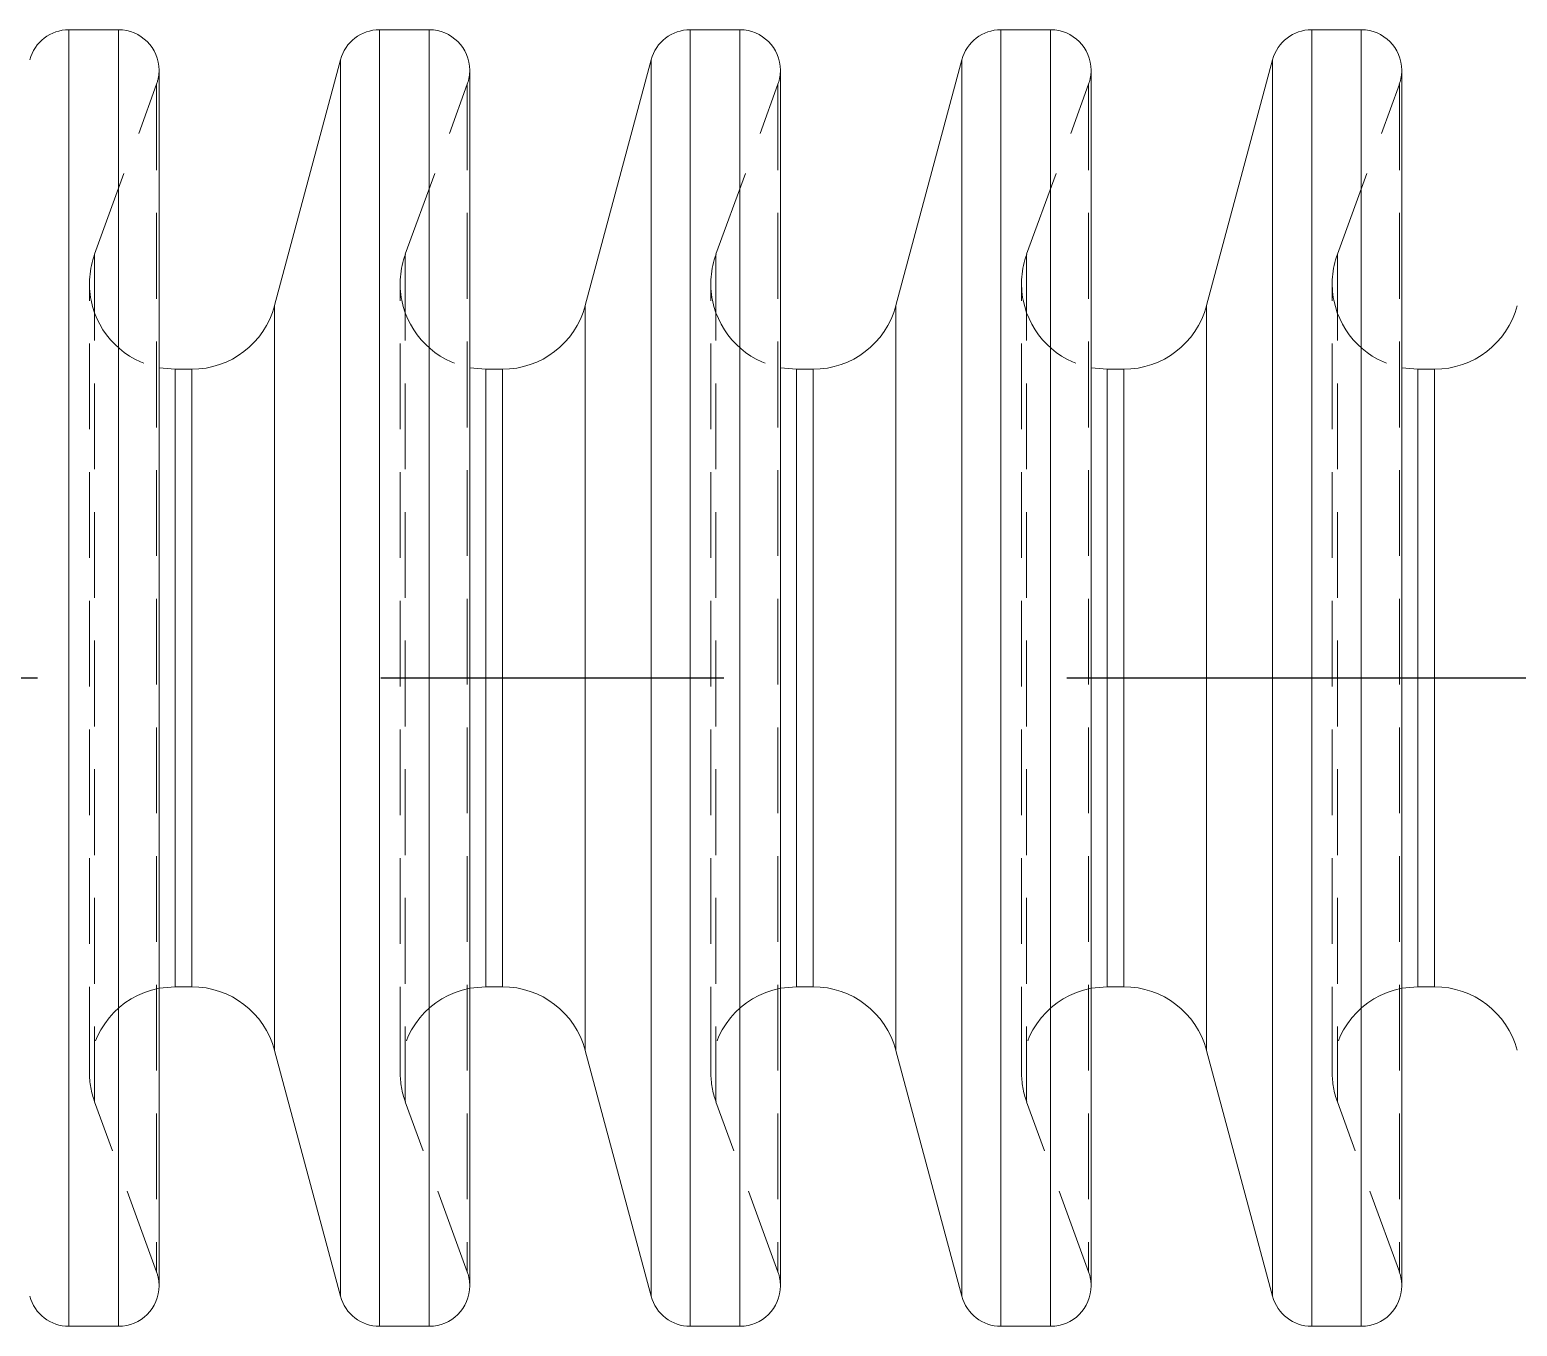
# Model space of a CAD drawing. Header units: millimetres. Extents: x 8981 to 59433, y 5244 to 14154.
# Drawn here: x 10430.6 to 10540.7, y 11639.8 to 11735.8 of the extents above; entities that cross this region are included whole.
import ezdxf

# ---------------------------------------------------------------- set-up
doc = ezdxf.new("R2010")
doc.units = ezdxf.units.MM
doc.linetypes.add('CENTERX2', pattern=[101.6, 63.5, -12.7, 12.7, -12.7])
doc.linetypes.add('HIDDEN', pattern=[9.525, 6.35, -3.175])
doc.layers.add('1实线层', color=7, linetype='Continuous', lineweight=30)
doc.layers.add('3中心线层', color=1, linetype='CENTERX2')

# ---------------------------------------------------------------- blocks, each defined once
blk = doc.blocks.new('BD-10-630')
at = {"color": 7, "linetype": 'Continuous', "lineweight": 15}
for p, q in [((-48, 176.87), (-48, 180.54)), ((48, 180.54), (48, 176.87)), ((45, 173.87), (-45, 173.87)), ((-22.86, 172.67), (-22.97, 173.87)), ((22.97, 173.87), (22.86, 172.67)), ((-22.86, 171.45), (-22.86, 172.67)), ((22.86, 172.67), (22.86, 171.45)), ((-45.78, 160.44), (-27.57, 165.32)), ((27.57, 165.32), (45.78, 160.44)), ((-48, 153.87), (-48, 157.54)), ((48, 157.54), (48, 153.87)), ((45, 150.87), (-45, 150.87)), ((-22.86, 149.67), (-22.97, 150.87)), ((22.97, 150.87), (22.86, 149.67)), ((-22.86, 148.45), (-22.86, 149.67)), ((22.86, 149.67), (22.86, 148.45)), ((-45.78, 137.44), (-27.57, 142.32)), ((27.57, 142.32), (45.78, 137.44)), ((-48, 130.87), (-48, 134.54)), ((48, 134.54), (48, 130.87)), ((45, 127.87), (-45, 127.87)), ((-22.86, 126.67), (-22.97, 127.87)), ((22.97, 127.87), (22.86, 126.67)), ((-22.86, 125.45), (-22.86, 126.67)), ((22.86, 126.67), (22.86, 125.45)), ((-45.78, 114.44), (-27.57, 119.32)), ((27.57, 119.32), (45.78, 114.44)), ((-48, 107.87), (-48, 111.54)), ((48, 111.54), (48, 107.87)), ((45, 104.87), (-45, 104.87)), ((-22.86, 103.67), (-22.97, 104.87)), ((22.97, 104.87), (22.86, 103.67)), ((-22.86, 102.45), (-22.86, 103.67)), ((22.86, 103.67), (22.86, 102.45)), ((-45.78, 91.44), (-27.57, 96.32)), ((27.57, 96.32), (45.78, 91.44)), ((-48, 84.87), (-48, 88.54)), ((48, 88.54), (48, 84.87)), ((45, 81.87), (-45, 81.87)), ((-22.86, 80.67), (-22.97, 81.87)), ((22.97, 81.87), (22.86, 80.67)), ((-22.86, 79.45), (-22.86, 80.67)), ((22.86, 80.67), (22.86, 79.45))]:
    blk.add_line(p, q, dxfattribs=at)
at = {"color": 8, "linetype": 'Continuous', "lineweight": 15}
for p, q in [((-48, 180.54), (48, 180.54)), ((-48, 176.87), (48, 176.87)), ((-22.86, 172.67), (22.86, 172.67)), ((-22.86, 171.45), (22.86, 171.45)), ((-27.57, 165.32), (27.57, 165.32)), ((-45.78, 160.44), (45.78, 160.44)), ((-48, 157.54), (48, 157.54)), ((-48, 153.87), (48, 153.87)), ((-22.86, 149.67), (22.86, 149.67)), ((-22.86, 148.45), (22.86, 148.45)), ((-27.57, 142.32), (27.57, 142.32)), ((-45.78, 137.44), (45.78, 137.44)), ((-48, 134.54), (48, 134.54)), ((-48, 130.87), (48, 130.87)), ((-22.86, 126.67), (22.86, 126.67)), ((-22.86, 125.45), (22.86, 125.45)), ((-27.57, 119.32), (27.57, 119.32)), ((-45.78, 114.44), (45.78, 114.44)), ((-48, 111.54), (48, 111.54)), ((-48, 107.87), (48, 107.87)), ((-22.86, 103.67), (22.86, 103.67)), ((-22.86, 102.45), (22.86, 102.45)), ((-27.57, 96.32), (27.57, 96.32)), ((-45.78, 91.44), (45.78, 91.44)), ((-48, 88.54), (48, 88.54)), ((-48, 84.87), (48, 84.87)), ((-22.86, 80.67), (22.86, 80.67)), ((-22.86, 79.45), (22.86, 79.45))]:
    blk.add_line(p, q, dxfattribs=at)
at = {"color": 7, "linetype": 'HIDDEN', "lineweight": 0}
for p, q in [((0, 180.54), (-48, 180.54)), ((-43.97, 174.05), (-31.38, 178.64)), ((31.34, 178.64), (-31.34, 178.64)), ((-29.21, 179.02), (29.21, 179.02)), ((31.38, 178.64), (43.97, 174.05)), ((0, 176.87), (-48, 176.87)), ((43.96, 174.05), (-43.96, 174.05)), ((0, 172.67), (-22.86, 172.67)), ((0, 171.45), (-22.86, 171.45)), ((0, 165.32), (-27.57, 165.32)), ((0, 160.44), (-45.78, 160.44)), ((0, 157.54), (-48, 157.54)), ((-43.97, 151.05), (-31.38, 155.64)), ((31.34, 155.64), (-31.34, 155.64)), ((-29.21, 156.02), (29.21, 156.02)), ((31.38, 155.64), (43.97, 151.05)), ((0, 153.87), (-48, 153.87)), ((43.96, 151.05), (-43.96, 151.05)), ((0, 149.67), (-22.86, 149.67)), ((0, 148.45), (-22.86, 148.45)), ((0, 142.32), (-27.57, 142.32)), ((0, 137.44), (-45.78, 137.44)), ((0, 134.54), (-48, 134.54)), ((-43.97, 128.05), (-31.38, 132.64)), ((31.34, 132.64), (-31.34, 132.64)), ((-29.21, 133.02), (29.21, 133.02)), ((31.38, 132.64), (43.97, 128.05)), ((0, 130.87), (-48, 130.87)), ((43.96, 128.05), (-43.96, 128.05)), ((0, 126.67), (-22.86, 126.67)), ((0, 125.45), (-22.86, 125.45)), ((0, 119.32), (-27.57, 119.32)), ((0, 114.44), (-45.78, 114.44)), ((0, 111.54), (-48, 111.54)), ((-43.97, 105.05), (-31.38, 109.64)), ((31.34, 109.64), (-31.34, 109.64)), ((-29.21, 110.02), (29.21, 110.02)), ((31.38, 109.64), (43.97, 105.05)), ((0, 107.87), (-48, 107.87)), ((43.96, 105.05), (-43.96, 105.05)), ((0, 103.67), (-22.86, 103.67)), ((0, 102.45), (-22.86, 102.45)), ((0, 96.32), (-27.57, 96.32)), ((0, 91.44), (-45.78, 91.44)), ((0, 88.54), (-48, 88.54)), ((-29.21, 87.02), (29.21, 87.02)), ((-43.97, 82.05), (-31.38, 86.64)), ((31.34, 86.64), (-31.34, 86.64)), ((31.38, 86.64), (43.97, 82.05)), ((0, 84.87), (-48, 84.87)), ((43.96, 82.05), (-43.96, 82.05)), ((0, 80.67), (-22.86, 80.67)), ((0, 79.45), (-22.86, 79.45))]:
    blk.add_line(p, q, dxfattribs=at)
at = {"color": 7, "linetype": 'Continuous', "lineweight": 15}
for centre, radius, start, end in [((-45, 180.54), 3, 105, 180), ((45, 180.54), 3, 0, 75), ((-45, 176.87), 3, 180, 270), ((45, 176.87), 3, 270, 0), ((-29.21, 171.45), 6.35, 285, 0), ((29.21, 171.45), 6.35, 180, 255), ((-45, 157.54), 3, 105, 180), ((45, 157.54), 3, 0, 75), ((-45, 153.87), 3, 180, 270), ((45, 153.87), 3, 270, 0), ((-29.21, 148.45), 6.35, 285, 0), ((29.21, 148.45), 6.35, 180, 255), ((-45, 134.54), 3, 105, 180), ((45, 134.54), 3, 0, 75), ((-45, 130.87), 3, 180, 270), ((45, 130.87), 3, 270, 0), ((-29.21, 125.45), 6.35, 285, 0), ((29.21, 125.45), 6.35, 180, 255), ((-45, 111.54), 3, 105, 180), ((45, 111.54), 3, 0, 75), ((-45, 107.87), 3, 180, 270), ((45, 107.87), 3, 270, 0), ((-29.21, 102.45), 6.35, 285, 0), ((29.21, 102.45), 6.35, 180, 255), ((-45, 88.54), 3, 105, 180), ((45, 88.54), 3, 0, 75), ((-45, 84.87), 3, 180, 270), ((45, 84.87), 3, 270, 0), ((-29.21, 79.45), 6.35, 285, 0), ((29.21, 79.45), 6.35, 180, 255)]:
    blk.add_arc(centre, radius, start, end, dxfattribs=at)
at = {"color": 7, "linetype": 'HIDDEN', "lineweight": 0}
for centre, radius, start, end in [((-29.21, 172.67), 6.35, 90, 110), ((-29.21, 172.67), 6.35, 10.9204, 90), ((29.21, 172.67), 6.35, 101.25, 169.0796), ((29.21, 172.67), 6.35, 70, 101.25), ((-45, 176.87), 3, 270, 290), ((45, 176.87), 3, 250, 270), ((-29.21, 149.67), 6.35, 90, 110), ((-29.21, 149.67), 6.35, 10.9204, 90), ((29.21, 149.67), 6.35, 101.25, 169.0796), ((29.21, 149.67), 6.35, 70, 101.25), ((-45, 153.87), 3, 270, 290), ((45, 153.87), 3, 250, 270), ((-29.21, 126.67), 6.35, 90, 110), ((-29.21, 126.67), 6.35, 10.9204, 90), ((29.21, 126.67), 6.35, 101.25, 169.0796), ((29.21, 126.67), 6.35, 70, 101.25), ((-45, 130.87), 3, 270, 290), ((45, 130.87), 3, 250, 270), ((-29.21, 103.67), 6.35, 90, 110), ((-29.21, 103.67), 6.35, 10.9204, 90), ((29.21, 103.67), 6.35, 101.25, 169.0796), ((29.21, 103.67), 6.35, 70, 101.25), ((-45, 107.87), 3, 270, 290), ((45, 107.87), 3, 250, 270), ((-29.21, 80.67), 6.35, 90, 110), ((-29.21, 80.67), 6.35, 10.9204, 90), ((29.21, 80.67), 6.35, 70, 101.25), ((29.21, 80.67), 6.35, 101.25, 169.0796), ((-45, 84.87), 3, 270, 290), ((45, 84.87), 3, 250, 270)]:
    blk.add_arc(centre, radius, start, end, dxfattribs=at)
at = {"layer": '3中心线层', "ltscale": 2}
blk.add_line((0, -20.34), (0, 288.72), dxfattribs=at)

msp = doc.modelspace()

# ---------------------------------------------------------------- block references
at = {"layer": '1实线层', "rotation": 90}
msp.add_blockref('BD-10-630', (10614.067, 11687.838), dxfattribs=at)

doc.saveas('drawing.dxf')
